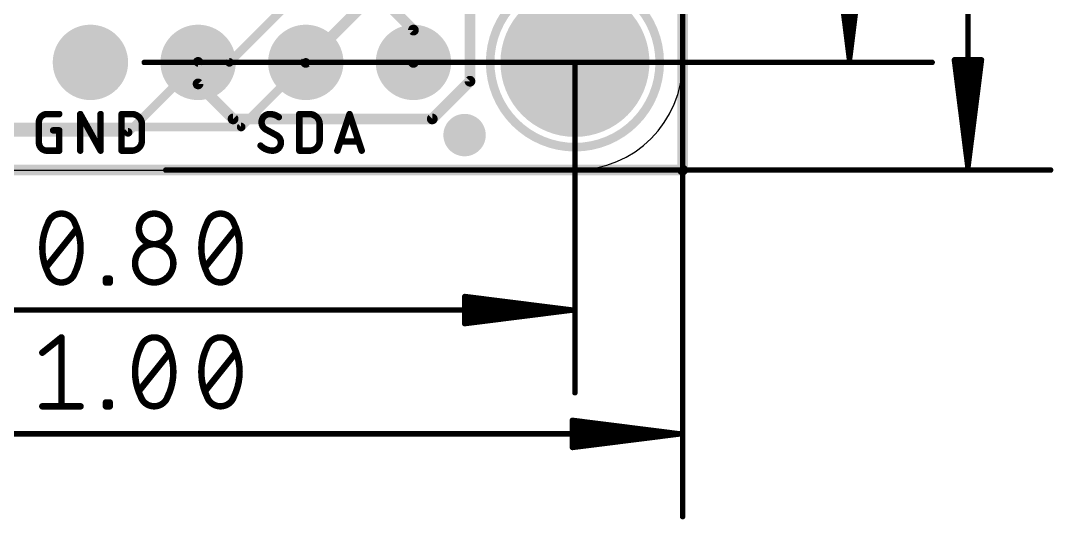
# Model space of a CAD drawing. Extents: x -6.2 to 34.1, y -8.2 to 17.9.
# Drawn here: x 9.78 to 34.15, y -8.24 to 3.52 of the extents above; entities that cross this region are included whole.
import ezdxf

# ---------------------------------------------------------------- set-up
doc = ezdxf.new("R2010")
doc.units = 0
for name, color, linetype in [('1', 12, 'CONTINUOUS'), ('16', 5, 'CONTINUOUS'), ('17', 110, 'CONTINUOUS'), ('20', 53, 'CONTINUOUS'), ('21', 40, 'CONTINUOUS'), ('47', 253, 'CONTINUOUS')]:
    doc.layers.add(name, color=color, linetype=linetype)

# ---------------------------------------------------------------- blocks, each defined once
blk = doc.blocks.new('PIE')
at = {"const_width": 0.5}
blk.add_lwpolyline([(0, -0.25, 1), (0, 0.25, 1), (0, -0.25)], format="xyb", dxfattribs=at)
blk = doc.blocks.new('ROUNDP')
at = {"const_width": 0.5}
blk.add_lwpolyline([(0, -0.25, 1), (0, 0.25, 1), (0, -0.25)], format="xyb", dxfattribs=at)

msp = doc.modelspace()

# ---------------------------------------------------------------- linework, layer by layer
at = {"layer": '1'}
for points, const_width in [([(25.4, 17.78), (25.4, 0)], 0.254), ([(16.88, 4.711), (14.709, 2.54)], 0.2032), ([(18.288, 4.318), (16.51, 2.54)], 0.254), ([(14.709, 2.54), (13.97, 2.54)], 0.2032), ([(14.986, 1.016), (16.51, 2.54)], 0.2032), ([(5.842, 1.016), (14.986, 1.016)], 0.2032), ([(25.4, 0), (0, 0)], 0.254)]:
    msp.add_lwpolyline(points, dxfattribs=dict(at, const_width=const_width))
for points, const_width in [([(13.97, 2.5908, 1), (13.97, 2.4892)], 0.1016), ([(14.6731, 2.5759, 1), (14.7449, 2.5041)], 0.1016), ([(14.709, 2.4892, 1), (14.709, 2.5908)], 0.1016), ([(16.4651, 2.5849, 1), (16.5549, 2.4951)], 0.127), ([(16.5459, 2.5041, 1), (16.4741, 2.5759)], 0.1016), ([(14.9501, 1.0519, 1), (15.0219, 0.9801)], 0.1016), ([(14.986, 0.9652, 1), (14.986, 1.0668)], 0.1016), ([(25.3365, 0, 1), (25.4635, 0)], 0.127), ([(25.4, -0.0635, 1), (25.4, 0.0635)], 0.127)]:
    msp.add_lwpolyline(points, format="xyb", dxfattribs=dict(at, const_width=const_width))
at = {"layer": '16'}
for points, const_width in [([(25.4, 17.78), (25.4, 0)], 0.254), ([(20.3835, 4.1275), (20.3835, 2.0955)], 0.254), ([(18.415, 3.937), (19.05, 3.302)], 0.254), ([(19.05, 3.302), (19.05, 2.54)], 0.254), ([(13.97, 2.54), (12.319, 0.889)], 0.2032), ([(13.97, 2.032), (13.97, 2.54)], 0.254), ([(20.3835, 2.0955), (19.4945, 1.2065)], 0.254), ([(14.7955, 1.2065), (13.97, 2.032)], 0.254), ([(19.4945, 1.2065), (14.7955, 1.2065)], 0.254), ([(12.319, 0.889), (5.969, 0.889)], 0.2032), ([(25.4, 0), (0, 0)], 0.254)]:
    msp.add_lwpolyline(points, dxfattribs=dict(at, const_width=const_width))
for points, const_width in [([(19.1135, 3.302, 1), (18.9865, 3.302)], 0.127), ([(19.0051, 3.2571, 1), (19.0949, 3.3469)], 0.127), ([(14.0335, 2.54, 1), (13.9065, 2.54)], 0.127), ([(14.0059, 2.5041, 1), (13.9341, 2.5759)], 0.1016), ([(18.9865, 2.54, 1), (19.1135, 2.54)], 0.127), ([(20.4284, 2.0506, 1), (20.3386, 2.1404)], 0.127), ([(14.0149, 2.0769, 1), (13.9251, 1.9871)], 0.127), ([(13.9065, 2.032, 1), (14.0335, 2.032)], 0.127), ([(20.32, 2.0955, 1), (20.447, 2.0955)], 0.127), ([(14.7955, 1.27, 1), (14.7955, 1.143)], 0.127), ([(14.7506, 1.1616, 1), (14.8404, 1.2514)], 0.127), ([(19.4496, 1.2514, 1), (19.5394, 1.1616)], 0.127), ([(19.4945, 1.143, 1), (19.4945, 1.27)], 0.127), ([(12.2831, 0.9249, 1), (12.3549, 0.8531)], 0.1016), ([(12.319, 0.8382, 1), (12.319, 0.9398)], 0.1016), ([(25.3365, 0, 1), (25.4635, 0)], 0.127), ([(25.4, -0.0635, 1), (25.4, 0.0635)], 0.127)]:
    msp.add_lwpolyline(points, format="xyb", dxfattribs=dict(at, const_width=const_width))
at = {"layer": '20'}
for p, q in [((25.4, 2.54), (25.4, 15.24)), ((2.54, 0), (22.86, 0))]:
    msp.add_line(p, q, dxfattribs=at)
msp.add_arc((22.86, 2.54), 2.54, 270, 0, dxfattribs=at)
at = {"layer": '21'}
for points, const_width in [([(22.86, 0.54, 1), (22.86, 4.54, 1), (22.86, 0.54)], 0.2032), ([(10.4067, 1.3208, 0.4142), (10.2148, 1.1289)], 0.1524), ([(10.4067, 1.3589, 1), (10.4067, 1.2827)], 0.0762), ([(10.4067, 1.2827, 1), (10.4067, 1.3589)], 0.0762), ([(10.6945, 1.2827, 1), (10.6945, 1.3589)], 0.0762), ([(11.2282, 1.3208, 1), (11.152, 1.3208)], 0.0762), ([(11.2234, 1.3393, 1), (11.1568, 1.3023)], 0.0762), ([(11.708, 1.3208, 1), (11.6318, 1.3208)], 0.0762), ([(12.2036, 1.3208, 1), (12.1274, 1.3208)], 0.0762), ([(12.1655, 1.3589, 1), (12.1655, 1.2827)], 0.0762), ([(12.6452, 1.0809, 0.4142), (12.4054, 1.3208)], 0.1524), ([(12.4054, 1.3589, 1), (12.4054, 1.2827)], 0.0762), ([(12.4054, 1.2827, 1), (12.4054, 1.3589)], 0.0762), ([(15.6594, 1.3208, 0.4142), (15.4675, 1.1289)], 0.1524), ([(15.8753, 1.2488, 0.1623), (15.6594, 1.3208)], 0.1524), ([(15.6594, 1.3589, 1), (15.6594, 1.2827)], 0.0762), ([(15.6594, 1.2827, 1), (15.6594, 1.3589)], 0.0762), ([(15.8524, 1.2184, 1), (15.8981, 1.2793)], 0.0762), ([(16.396, 1.3208, 1), (16.3198, 1.3208)], 0.0762), ([(16.3579, 1.3589, 1), (16.3579, 1.2827)], 0.0762), ([(16.8377, 1.0809, 0.4142), (16.5978, 1.3208)], 0.1524), ([(16.5978, 1.3589, 1), (16.5978, 1.2827)], 0.0762), ([(16.5978, 1.2827, 1), (16.5978, 1.3589)], 0.0762), ([(17.5788, 1.3328, 1), (17.5065, 1.3088)], 0.0762), ([(17.5788, 1.3088, 1), (17.5065, 1.3328)], 0.0762), ([(10.2529, 1.1289, 1), (10.1767, 1.1289)], 0.0762), ([(10.1767, 1.1289, 1), (10.2529, 1.1289)], 0.0762), ([(10.5506, 0.9751, 1), (10.5506, 0.8989)], 0.0762), ([(10.7326, 0.937, 1), (10.6564, 0.937)], 0.0762), ([(10.6945, 0.8989, 1), (10.6945, 0.9751)], 0.0762), ([(12.6833, 1.0809, 1), (12.6071, 1.0809)], 0.0762), ([(12.6071, 1.0809, 1), (12.6833, 1.0809)], 0.0762), ([(15.4675, 1.1289, 0.2656), (15.5634, 0.961)], 0.1524), ([(15.5056, 1.1289, 1), (15.4294, 1.1289)], 0.0762), ([(15.4294, 1.1289, 1), (15.5056, 1.1289)], 0.0762), ([(15.5817, 0.9944, 1), (15.5452, 0.9275)], 0.0762), ([(15.5441, 0.9281, 1), (15.5828, 0.9938)], 0.0762), ([(16.8758, 1.0809, 1), (16.7996, 1.0809)], 0.0762), ([(16.7996, 1.0809, 1), (16.8758, 1.0809)], 0.0762), ([(12.4054, 0.4572, 0.4142), (12.6452, 0.6971)], 0.1524), ([(12.6833, 0.6971, 1), (12.6071, 0.6971)], 0.0762), ([(12.6071, 0.6971, 1), (12.6833, 0.6971)], 0.0762), ([(15.8467, 0.8499, 1), (15.808, 0.7842)], 0.0762), ([(15.9233, 0.6491, 0.2656), (15.8273, 0.817)], 0.1524), ([(15.8091, 0.7836, 1), (15.8456, 0.8505)], 0.0762), ([(16.5978, 0.4572, 0.4142), (16.8377, 0.6971)], 0.1524), ([(16.8758, 0.6971, 1), (16.7996, 0.6971)], 0.0762), ([(16.7996, 0.6971, 1), (16.8758, 0.6971)], 0.0762), ([(17.3267, 0.7112, 1), (17.3267, 0.635)], 0.0762), ([(17.7585, 0.635, 1), (17.7585, 0.7112)], 0.0762), ([(10.2148, 0.6491, 0.4142), (10.4067, 0.4572)], 0.1524), ([(10.2529, 0.6491, 1), (10.1767, 0.6491)], 0.0762), ([(10.1767, 0.6491, 1), (10.2529, 0.6491)], 0.0762), ([(10.4067, 0.4953, 1), (10.4067, 0.4191)], 0.0762), ([(10.4067, 0.4191, 1), (10.4067, 0.4953)], 0.0762), ([(10.6564, 0.4572, 1), (10.7326, 0.4572)], 0.0762), ([(10.6945, 0.4191, 1), (10.6945, 0.4953)], 0.0762), ([(11.152, 0.4572, 1), (11.2282, 0.4572)], 0.0762), ([(11.6318, 0.4572, 1), (11.708, 0.4572)], 0.0762), ([(11.6366, 0.4387, 1), (11.7032, 0.4757)], 0.0762), ([(12.1655, 0.4953, 1), (12.1655, 0.4191)], 0.0762), ([(12.1274, 0.4572, 1), (12.2036, 0.4572)], 0.0762), ([(12.4054, 0.4953, 1), (12.4054, 0.4191)], 0.0762), ([(12.4054, 0.4191, 1), (12.4054, 0.4953)], 0.0762), ([(15.4705, 0.604, 1), (15.4164, 0.5503)], 0.0762), ([(15.4435, 0.5771, 0.2), (15.7314, 0.4572)], 0.1524), ([(15.7314, 0.4572, 0.4142), (15.9233, 0.6491)], 0.1524), ([(15.7314, 0.4953, 1), (15.7314, 0.4191)], 0.0762), ([(15.7314, 0.4191, 1), (15.7314, 0.4953)], 0.0762), ([(15.9614, 0.6491, 1), (15.8852, 0.6491)], 0.0762), ([(15.8852, 0.6491, 1), (15.9614, 0.6491)], 0.0762), ([(16.3579, 0.4953, 1), (16.3579, 0.4191)], 0.0762), ([(16.3198, 0.4572, 1), (16.396, 0.4572)], 0.0762), ([(16.5978, 0.4953, 1), (16.5978, 0.4191)], 0.0762), ([(16.5978, 0.4191, 1), (16.5978, 0.4953)], 0.0762), ([(17.2186, 0.4692, 1), (17.2909, 0.4452)], 0.0762), ([(17.7944, 0.4452, 1), (17.8667, 0.4692)], 0.0762)]:
    msp.add_lwpolyline(points, format="xyb", dxfattribs=dict(at, const_width=const_width))
at = {"layer": '21', "const_width": 0.1524}
for points in [[(10.4067, 1.3208), (10.6945, 1.3208)], [(11.1901, 0.4572), (11.1901, 1.3208)], [(11.1901, 1.3208), (11.6699, 0.4572)], [(11.6699, 0.4572), (11.6699, 1.3208)], [(12.1655, 0.4572), (12.1655, 1.3208)], [(12.1655, 1.3208), (12.4054, 1.3208)], [(16.3579, 0.4572), (16.3579, 1.3208)], [(16.3579, 1.3208), (16.5978, 1.3208)], [(17.2548, 0.4572), (17.5426, 1.3208)], [(17.5426, 1.3208), (17.8305, 0.4572)], [(10.2148, 0.6491), (10.2148, 1.1289)], [(10.5506, 0.937), (10.6945, 0.937)], [(10.6945, 0.937), (10.6945, 0.4572)], [(12.6452, 1.0809), (12.6452, 0.6971)], [(15.8273, 0.817), (15.5634, 0.961)], [(16.8377, 1.0809), (16.8377, 0.6971)], [(17.7585, 0.6731), (17.3267, 0.6731)], [(10.6945, 0.4572), (10.4067, 0.4572)], [(12.4054, 0.4572), (12.1655, 0.4572)], [(16.5978, 0.4572), (16.3579, 0.4572)]]:
    msp.add_lwpolyline(points, dxfattribs=at)
at = {"layer": '47'}
for points, const_width in [([(32.131, 0.065), (32.131, 17.715)], 0.13), ([(29.337, 2.605), (29.337, 15.175)], 0.13), ([(25.4, 9.144), (25.4, -8.173)], 0.13), ([(29.337, 2.605), (29.0178, 5.14)], 0.13), ([(29.337, 2.605), (29.077, 5.14)], 0.13), ([(29.337, 2.605), (29.207, 5.14)], 0.13), ([(29.6562, 5.14), (29.337, 2.605)], 0.13), ([(29.467, 5.14), (29.337, 2.605)], 0.13), ([(29.597, 5.14), (29.337, 2.605)], 0.13), ([(12.7, 2.54), (31.287, 2.54)], 0.13), ([(22.86, 2.54), (22.86, -5.252)], 0.13), ([(32.131, 0.065), (31.8118, 2.6)], 0.13), ([(31.8118, 2.6), (32.4502, 2.6)], 0.13), ([(32.131, 0.065), (31.871, 2.6)], 0.13), ([(32.131, 0.065), (32.001, 2.6)], 0.13), ([(32.4502, 2.6), (32.131, 0.065)], 0.13), ([(32.261, 2.6), (32.131, 0.065)], 0.13), ([(32.391, 2.6), (32.131, 0.065)], 0.13), ([(13.208, 0), (34.081, 0)], 0.13), ([(10.3851, -2.2901), (11.1076, -1.3869)], 0.1524), ([(14.1366, -2.2901), (14.8591, -1.3869)], 0.1524), ([(11.7954, -2.6513), (11.7954, -2.561)], 0.1524), ([(11.7954, -2.561), (11.8857, -2.561)], 0.1524), ([(11.8857, -2.6513), (11.7954, -2.6513)], 0.1524), ([(11.8857, -2.561), (11.8857, -2.6513)], 0.1524), ([(22.795, -3.302), (20.26, -2.9828)], 0.13), ([(20.26, -2.9828), (20.26, -3.6212)], 0.13), ([(22.795, -3.302), (20.26, -3.042)], 0.13), ([(22.795, -3.302), (20.26, -3.172)], 0.13), ([(22.795, -3.302), (2.605, -3.302)], 0.13), ([(20.26, -3.6212), (22.795, -3.302)], 0.13), ([(20.26, -3.432), (22.795, -3.302)], 0.13), ([(20.26, -3.562), (22.795, -3.302)], 0.13), ([(10.2948, -4.3079), (10.7464, -3.9467)], 0.1524), ([(10.7464, -3.9467), (10.7464, -5.5723)], 0.1524), ([(12.5735, -5.2111), (13.296, -4.3079)], 0.1524), ([(14.1366, -5.2111), (14.8591, -4.3079)], 0.1524), ([(10.2948, -5.5723), (11.1979, -5.5723)], 0.1524), ([(11.7954, -5.5723), (11.7954, -5.482)], 0.1524), ([(11.7954, -5.482), (11.8857, -5.482)], 0.1524), ([(11.8857, -5.5723), (11.7954, -5.5723)], 0.1524), ([(11.8857, -5.482), (11.8857, -5.5723)], 0.1524), ([(25.335, -6.223), (22.8, -5.9038)], 0.13), ([(22.8, -5.9038), (22.8, -6.5422)], 0.13), ([(25.335, -6.223), (22.8, -5.963)], 0.13), ([(25.335, -6.223), (22.8, -6.093)], 0.13), ([(25.335, -6.223), (0.065, -6.223)], 0.13), ([(22.8, -6.5422), (25.335, -6.223)], 0.13), ([(22.8, -6.353), (25.335, -6.223)], 0.13), ([(22.8, -6.483), (25.335, -6.223)], 0.13)]:
    msp.add_lwpolyline(points, dxfattribs=dict(at, const_width=const_width))
for points, const_width in [([(12.7, 2.5725, 1), (12.7, 2.5075)], 0.065), ([(22.8925, 2.54, 1), (22.8275, 2.54)], 0.065), ([(29.3048, 2.6091, 1), (29.3692, 2.6009)], 0.065), ([(29.3047, 2.6083, 1), (29.3693, 2.6017)], 0.065), ([(29.3045, 2.6033, 1), (29.3695, 2.6067)], 0.065), ([(29.3045, 2.6067, 1), (29.3695, 2.6033)], 0.065), ([(29.3045, 2.605, 1), (29.3695, 2.605)], 0.065), ([(29.3047, 2.6017, 1), (29.3693, 2.6083)], 0.065), ([(29.3048, 2.6009, 1), (29.3692, 2.6091)], 0.065), ([(31.287, 2.5075, 1), (31.287, 2.5725)], 0.065), ([(31.844, 2.6041, 1), (31.7795, 2.5959)], 0.065), ([(31.8118, 2.6325, 1), (31.8118, 2.5675)], 0.065), ([(31.9033, 2.6033, 1), (31.8387, 2.5967)], 0.065), ([(32.0335, 2.6017, 1), (31.9685, 2.5983)], 0.065), ([(32.2935, 2.5983, 1), (32.2285, 2.6017)], 0.065), ([(32.4233, 2.5967, 1), (32.3587, 2.6033)], 0.065), ([(32.4825, 2.5959, 1), (32.418, 2.6041)], 0.065), ([(32.4502, 2.5675, 1), (32.4502, 2.6325)], 0.065), ([(13.208, 0.0325, 1), (13.208, -0.0325)], 0.065), ([(32.0988, 0.0691, 1), (32.1632, 0.0609)], 0.065), ([(32.0987, 0.0683, 1), (32.1633, 0.0617)], 0.065), ([(32.0985, 0.0633, 1), (32.1635, 0.0667)], 0.065), ([(32.0985, 0.0667, 1), (32.1635, 0.0633)], 0.065), ([(32.0985, 0.065, 1), (32.1635, 0.065)], 0.065), ([(32.0987, 0.0617, 1), (32.1633, 0.0683)], 0.065), ([(32.0988, 0.0609, 1), (32.1632, 0.0691)], 0.065), ([(34.081, -0.0325, 1), (34.081, 0.0325)], 0.065), ([(10.7464, -1.0257, 0.3205), (10.4303, -1.2515)], 0.1524), ([(11.0625, -1.2515, 0.3205), (10.7464, -1.0257)], 0.1524), ([(10.7464, -0.9876, 1), (10.7464, -1.0638)], 0.0762), ([(10.7464, -1.0638, 1), (10.7464, -0.9876)], 0.0762), ([(13.296, -1.3869, 1), (12.5735, -1.3869)], 0.1524), ([(14.4979, -1.0257, 0.3205), (14.1818, -1.2515)], 0.1524), ([(14.8139, -1.2515, 0.3205), (14.4979, -1.0257)], 0.1524), ([(14.4979, -0.9876, 1), (14.4979, -1.0638)], 0.0762), ([(14.4979, -1.0638, 1), (14.4979, -0.9876)], 0.0762), ([(10.4303, -1.2515, 0.1139), (10.2948, -1.8385)], 0.1524), ([(10.3942, -1.2391, 1), (10.4663, -1.2638)], 0.0762), ([(10.4645, -1.2682, 1), (10.396, -1.2348)], 0.0762), ([(11.0967, -1.2348, 1), (11.0282, -1.2682)], 0.0762), ([(11.1979, -1.8385, 0.1139), (11.0625, -1.2515)], 0.1524), ([(11.0264, -1.2638, 1), (11.0985, -1.2391)], 0.0762), ([(14.1818, -1.2515, 0.1139), (14.0463, -1.8385)], 0.1524), ([(14.1457, -1.2391, 1), (14.2178, -1.2638)], 0.0762), ([(14.216, -1.2682, 1), (14.1475, -1.2348)], 0.0762), ([(14.9494, -1.8385, 0.1139), (14.8139, -1.2515)], 0.1524), ([(14.8482, -1.2348, 1), (14.7797, -1.2682)], 0.0762), ([(14.7779, -1.2638, 1), (14.85, -1.2391)], 0.0762), ([(11.1374, -1.4107, 1), (11.0779, -1.3631)], 0.0762), ([(12.5735, -1.3869, 1), (13.296, -1.3869)], 0.1524), ([(12.6116, -1.3869, 1), (12.5354, -1.3869)], 0.0762), ([(12.5354, -1.3869, 1), (12.6116, -1.3869)], 0.0762), ([(13.3341, -1.3869, 1), (13.2579, -1.3869)], 0.0762), ([(13.2579, -1.3869, 1), (13.3341, -1.3869)], 0.0762), ([(14.8889, -1.4107, 1), (14.8293, -1.3631)], 0.0762), ([(13.3863, -2.1997, 1), (12.4832, -2.1997)], 0.1524), ([(10.2948, -1.8385, 0.1139), (10.4303, -2.4255)], 0.1524), ([(10.3329, -1.8385, 1), (10.2567, -1.8385)], 0.0762), ([(10.2567, -1.8385, 1), (10.3329, -1.8385)], 0.0762), ([(11.0625, -2.4255, 0.1139), (11.1979, -1.8385)], 0.1524), ([(11.236, -1.8385, 1), (11.1598, -1.8385)], 0.0762), ([(11.1598, -1.8385, 1), (11.236, -1.8385)], 0.0762), ([(14.0463, -1.8385, 0.1139), (14.1818, -2.4255)], 0.1524), ([(14.0844, -1.8385, 1), (14.0082, -1.8385)], 0.0762), ([(14.0082, -1.8385, 1), (14.0844, -1.8385)], 0.0762), ([(14.8139, -2.4255, 0.1139), (14.9494, -1.8385)], 0.1524), ([(14.9875, -1.8385, 1), (14.9113, -1.8385)], 0.0762), ([(14.9113, -1.8385, 1), (14.9875, -1.8385)], 0.0762), ([(12.4832, -2.1997, 1), (13.3863, -2.1997)], 0.1524), ([(12.5213, -2.1997, 1), (12.4451, -2.1997)], 0.0762), ([(12.4451, -2.1997, 1), (12.5213, -2.1997)], 0.0762), ([(13.4244, -2.1997, 1), (13.3482, -2.1997)], 0.0762), ([(13.3482, -2.1997, 1), (13.4244, -2.1997)], 0.0762), ([(10.3554, -2.2663, 1), (10.4149, -2.3139)], 0.0762), ([(10.4663, -2.4132, 1), (10.3942, -2.4379)], 0.0762), ([(10.4303, -2.4255, 0.3205), (10.7464, -2.6513)], 0.1524), ([(10.396, -2.4422, 1), (10.4645, -2.4088)], 0.0762), ([(10.7464, -2.6513, 0.3205), (11.0625, -2.4255)], 0.1524), ([(11.0282, -2.4088, 1), (11.0967, -2.4422)], 0.0762), ([(11.0985, -2.4379, 1), (11.0264, -2.4132)], 0.0762), ([(14.1069, -2.2663, 1), (14.1664, -2.3139)], 0.0762), ([(14.2178, -2.4132, 1), (14.1457, -2.4379)], 0.0762), ([(14.1818, -2.4255, 0.3205), (14.4979, -2.6513)], 0.1524), ([(14.1475, -2.4422, 1), (14.216, -2.4088)], 0.0762), ([(14.4979, -2.6513, 0.3205), (14.8139, -2.4255)], 0.1524), ([(14.7797, -2.4088, 1), (14.8482, -2.4422)], 0.0762), ([(14.85, -2.4379, 1), (14.7779, -2.4132)], 0.0762), ([(10.7464, -2.6132, 1), (10.7464, -2.6894)], 0.0762), ([(10.7464, -2.6894, 1), (10.7464, -2.6132)], 0.0762), ([(11.8335, -2.561, 1), (11.7573, -2.561)], 0.0762), ([(11.7954, -2.5229, 1), (11.7954, -2.5991)], 0.0762), ([(11.7954, -2.6132, 1), (11.7954, -2.6894)], 0.0762), ([(11.7573, -2.6513, 1), (11.8335, -2.6513)], 0.0762), ([(11.9238, -2.561, 1), (11.8476, -2.561)], 0.0762), ([(11.8476, -2.6513, 1), (11.9238, -2.6513)], 0.0762), ([(11.8857, -2.5991, 1), (11.8857, -2.5229)], 0.0762), ([(11.8857, -2.6894, 1), (11.8857, -2.6132)], 0.0762), ([(14.4979, -2.6132, 1), (14.4979, -2.6894)], 0.0762), ([(14.4979, -2.6894, 1), (14.4979, -2.6132)], 0.0762), ([(20.2641, -2.9505, 1), (20.2559, -3.015)], 0.065), ([(20.2925, -2.9828, 1), (20.2275, -2.9828)], 0.065), ([(20.2633, -3.0097, 1), (20.2567, -3.0743)], 0.065), ([(20.2617, -3.1395, 1), (20.2583, -3.2045)], 0.065), ([(20.2583, -3.3995, 1), (20.2617, -3.4645)], 0.065), ([(22.7991, -3.3342, 1), (22.7909, -3.2698)], 0.065), ([(22.7909, -3.3342, 1), (22.7991, -3.2698)], 0.065), ([(22.7983, -3.3343, 1), (22.7917, -3.2697)], 0.065), ([(22.7917, -3.3343, 1), (22.7983, -3.2697)], 0.065), ([(22.7933, -3.3345, 1), (22.7967, -3.2695)], 0.065), ([(22.7967, -3.3345, 1), (22.7933, -3.2695)], 0.065), ([(22.795, -3.3345, 1), (22.795, -3.2695)], 0.065), ([(20.2567, -3.5297, 1), (20.2633, -3.5943)], 0.065), ([(20.2559, -3.589, 1), (20.2641, -3.6535)], 0.065), ([(20.2275, -3.6212, 1), (20.2925, -3.6212)], 0.065), ([(10.7845, -3.9467, 1), (10.7083, -3.9467)], 0.0762), ([(10.7702, -3.9765, 1), (10.7226, -3.9169)], 0.0762), ([(12.9347, -3.9467, 0.3205), (12.6186, -4.1725)], 0.1524), ([(13.2508, -4.1725, 0.3205), (12.9347, -3.9467)], 0.1524), ([(12.9347, -3.9086, 1), (12.9347, -3.9848)], 0.0762), ([(12.9347, -3.9848, 1), (12.9347, -3.9086)], 0.0762), ([(14.4979, -3.9467, 0.3205), (14.1818, -4.1725)], 0.1524), ([(14.8139, -4.1725, 0.3205), (14.4979, -3.9467)], 0.1524), ([(14.4979, -3.9086, 1), (14.4979, -3.9848)], 0.0762), ([(14.4979, -3.9848, 1), (14.4979, -3.9086)], 0.0762), ([(12.6186, -4.1725, 0.1139), (12.4832, -4.7595)], 0.1524), ([(12.5826, -4.1601, 1), (12.6547, -4.1848)], 0.0762), ([(12.6529, -4.1892, 1), (12.5844, -4.1558)], 0.0762), ([(13.3863, -4.7595, 0.1139), (13.2508, -4.1725)], 0.1524), ([(13.2851, -4.1558, 1), (13.2166, -4.1892)], 0.0762), ([(13.2148, -4.1848, 1), (13.2869, -4.1601)], 0.0762), ([(14.1818, -4.1725, 0.1139), (14.0463, -4.7595)], 0.1524), ([(14.1457, -4.1601, 1), (14.2178, -4.1848)], 0.0762), ([(14.216, -4.1892, 1), (14.1475, -4.1558)], 0.0762), ([(14.9494, -4.7595, 0.1139), (14.8139, -4.1725)], 0.1524), ([(14.8482, -4.1558, 1), (14.7797, -4.1892)], 0.0762), ([(14.7779, -4.1848, 1), (14.85, -4.1601)], 0.0762), ([(10.271, -4.2782, 1), (10.3186, -4.3377)], 0.0762), ([(13.3257, -4.3317, 1), (13.2662, -4.2841)], 0.0762), ([(14.8889, -4.3317, 1), (14.8293, -4.2841)], 0.0762), ([(12.4832, -4.7595, 0.1139), (12.6186, -5.3465)], 0.1524), ([(12.5213, -4.7595, 1), (12.4451, -4.7595)], 0.0762), ([(12.4451, -4.7595, 1), (12.5213, -4.7595)], 0.0762), ([(13.2508, -5.3465, 0.1139), (13.3863, -4.7595)], 0.1524), ([(13.4244, -4.7595, 1), (13.3482, -4.7595)], 0.0762), ([(13.3482, -4.7595, 1), (13.4244, -4.7595)], 0.0762), ([(14.0463, -4.7595, 0.1139), (14.1818, -5.3465)], 0.1524), ([(14.0844, -4.7595, 1), (14.0082, -4.7595)], 0.0762), ([(14.0082, -4.7595, 1), (14.0844, -4.7595)], 0.0762), ([(14.8139, -5.3465, 0.1139), (14.9494, -4.7595)], 0.1524), ([(14.9875, -4.7595, 1), (14.9113, -4.7595)], 0.0762), ([(14.9113, -4.7595, 1), (14.9875, -4.7595)], 0.0762), ([(12.5437, -5.1873, 1), (12.6032, -5.2349)], 0.0762), ([(12.6186, -5.3465, 0.3205), (12.9347, -5.5723)], 0.1524), ([(12.6547, -5.3342, 1), (12.5826, -5.3589)], 0.0762), ([(12.5844, -5.3632, 1), (12.6529, -5.3298)], 0.0762), ([(12.9347, -5.5723, 0.3205), (13.2508, -5.3465)], 0.1524), ([(13.2166, -5.3298, 1), (13.2851, -5.3632)], 0.0762), ([(13.2869, -5.3589, 1), (13.2148, -5.3342)], 0.0762), ([(14.1069, -5.1873, 1), (14.1664, -5.2349)], 0.0762), ([(14.2178, -5.3342, 1), (14.1457, -5.3589)], 0.0762), ([(14.1818, -5.3465, 0.3205), (14.4979, -5.5723)], 0.1524), ([(14.1475, -5.3632, 1), (14.216, -5.3298)], 0.0762), ([(14.4979, -5.5723, 0.3205), (14.8139, -5.3465)], 0.1524), ([(14.7797, -5.3298, 1), (14.8482, -5.3632)], 0.0762), ([(14.85, -5.3589, 1), (14.7779, -5.3342)], 0.0762), ([(22.8275, -5.252, 1), (22.8925, -5.252)], 0.065), ([(10.2948, -5.5342, 1), (10.2948, -5.6104)], 0.0762), ([(10.7083, -5.5723, 1), (10.7845, -5.5723)], 0.0762), ([(11.1979, -5.6104, 1), (11.1979, -5.5342)], 0.0762), ([(11.8335, -5.482, 1), (11.7573, -5.482)], 0.0762), ([(11.7954, -5.4439, 1), (11.7954, -5.5201)], 0.0762), ([(11.7954, -5.5342, 1), (11.7954, -5.6104)], 0.0762), ([(11.7573, -5.5723, 1), (11.8335, -5.5723)], 0.0762), ([(11.9238, -5.482, 1), (11.8476, -5.482)], 0.0762), ([(11.8476, -5.5723, 1), (11.9238, -5.5723)], 0.0762), ([(11.8857, -5.5201, 1), (11.8857, -5.4439)], 0.0762), ([(11.8857, -5.6104, 1), (11.8857, -5.5342)], 0.0762), ([(12.9347, -5.5342, 1), (12.9347, -5.6104)], 0.0762), ([(12.9347, -5.6104, 1), (12.9347, -5.5342)], 0.0762), ([(14.4979, -5.5342, 1), (14.4979, -5.6104)], 0.0762), ([(14.4979, -5.6104, 1), (14.4979, -5.5342)], 0.0762), ([(22.8041, -5.8715, 1), (22.7959, -5.936)], 0.065), ([(22.8325, -5.9038, 1), (22.7675, -5.9038)], 0.065), ([(22.8033, -5.9307, 1), (22.7967, -5.9953)], 0.065), ([(22.8017, -6.0605, 1), (22.7983, -6.1255)], 0.065), ([(22.7983, -6.3205, 1), (22.8017, -6.3855)], 0.065), ([(25.3391, -6.2552, 1), (25.3309, -6.1908)], 0.065), ([(25.3309, -6.2552, 1), (25.3391, -6.1908)], 0.065), ([(25.3383, -6.2553, 1), (25.3317, -6.1907)], 0.065), ([(25.3317, -6.2553, 1), (25.3383, -6.1907)], 0.065), ([(25.3333, -6.2555, 1), (25.3367, -6.1905)], 0.065), ([(25.3367, -6.2555, 1), (25.3333, -6.1905)], 0.065), ([(25.335, -6.2555, 1), (25.335, -6.1905)], 0.065), ([(22.7967, -6.4507, 1), (22.8033, -6.5153)], 0.065), ([(22.7959, -6.51, 1), (22.8041, -6.5745)], 0.065), ([(22.7675, -6.5422, 1), (22.8325, -6.5422)], 0.065), ([(25.3675, -8.173, 1), (25.4325, -8.173)], 0.065)]:
    msp.add_lwpolyline(points, format="xyb", dxfattribs=dict(at, const_width=const_width))

# ---------------------------------------------------------------- block references
at = {"layer": '1'}
msp.add_blockref('PIE', (20.2565, 0.8255), dxfattribs=at)
at = {"layer": '17', "xscale": 3.516, "yscale": 3.516}
msp.add_blockref('ROUNDP', (22.86, 2.54), dxfattribs=at)
msp.add_blockref('ROUNDP', (22.86, 2.54), dxfattribs=at)
at = {"layer": '17', "xscale": 1.778, "yscale": 1.778, "rotation": 90}
for p in [(11.43, 2.54), (11.43, 2.54), (13.97, 2.54), (13.97, 2.54), (16.51, 2.54), (16.51, 2.54), (19.05, 2.54), (19.05, 2.54)]:
    msp.add_blockref('ROUNDP', p, dxfattribs=at)

doc.saveas('drawing.dxf')
